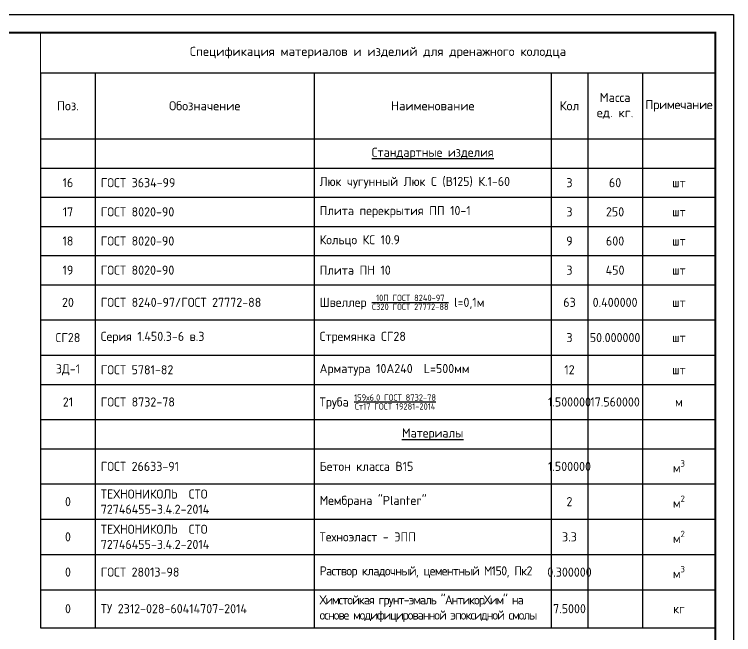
# Model space of a CAD drawing. Header units: metres. Extents: x 1563 to 4966, y -517 to 1463.
# Drawn here: x 1959.9 to 2157.1, y 427.1 to 597.2 of the extents above; entities that cross this region are included whole.
import ezdxf
from ezdxf.enums import TextEntityAlignment as Align

# ---------------------------------------------------------------- set-up
doc = ezdxf.new("R2010")
doc.units = ezdxf.units.M
doc.styles.add('-ISOCPEUR-', font='isocpeur.ttf')
doc.styles.get("Standard").update_dxf_attribs({"font": 'GOST Common.ttf'})

# ---------------------------------------------------------------- blocks, each defined once
blk = doc.blocks.new('*T135')
at = {"color": 0, "lineweight": -2, "transparency": 16777216}
for p, q in [((0, -11), (185, -11)), ((0, -11), (0, -163.25)), ((15, -11), (15, -106.17)), ((75, -11), (75, -37.17)), ((140, -11), (140, -37.17)), ((150, -11), (150, -45.17)), ((165, -11), (165, -37.17)), ((185, -11), (185, -37.17)), ((0, -29.17), (185, -29.17)), ((0, -37.17), (15, -37.17)), ((140, -37.17), (150, -37.17)), ((0, -45.17), (15, -45.17)), ((140, -45.17), (150, -45.17)), ((140, -45.17), (140, -96.5)), ((0, -53.17), (15, -53.17)), ((140, -53.17), (150, -53.17)), ((150, -53.17), (150, -96.5)), ((0, -61.17), (15, -61.17)), ((140, -61.17), (150, -61.17)), ((0, -69.17), (15, -69.17)), ((140, -69.17), (150, -69.17)), ((140, -78.83), (150, -78.83)), ((0, -88.5), (15, -88.5)), ((140, -88.5), (150, -88.5)), ((0, -96.5), (15, -96.5)), ((140, -96.5), (150, -96.5)), ((0, -106.17), (15, -106.17)), ((165, -106.17), (185, -106.17)), ((185, -106.17), (185, -163.25)), ((0, -114.17), (15, -114.17)), ((15, -114.17), (15, -163.25)), ((165, -114.17), (185, -114.17)), ((165, -114.17), (165, -123.83)), ((0, -123.83), (15, -123.83)), ((165, -123.83), (185, -123.83)), ((0, -133.5), (15, -133.5)), ((165, -133.5), (185, -133.5)), ((0, -143.17), (15, -143.17)), ((165, -143.17), (185, -143.17)), ((165, -143.17), (165, -163.25)), ((0, -152.83), (15, -152.83)), ((165, -152.83), (185, -152.83)), ((0, -163.25), (15, -163.25)), ((165, -163.25), (185, -163.25))]:
    blk.add_line(p, q, dxfattribs=at)
at = {"color": 0, "linetype": 'ByBlock', "lineweight": -2, "transparency": 16777216}
for p, q in [((15, -37.17), (140, -37.17)), ((75, -37.17), (75, -163.25)), ((140, -37.17), (140, -45.17)), ((150, -37.17), (185, -37.17)), ((165, -37.17), (165, -114.17)), ((185, -37.17), (185, -106.17)), ((15, -45.17), (140, -45.17)), ((150, -45.17), (185, -45.17)), ((150, -45.17), (150, -53.17)), ((15, -53.17), (140, -53.17)), ((150, -53.17), (185, -53.17)), ((15, -61.17), (140, -61.17)), ((150, -61.17), (185, -61.17)), ((15, -69.17), (140, -69.17)), ((150, -69.17), (185, -69.17)), ((0, -78.83), (140, -78.83)), ((150, -78.83), (185, -78.83)), ((15, -88.5), (140, -88.5)), ((150, -88.5), (185, -88.5)), ((15, -96.5), (140, -96.5)), ((140, -96.5), (140, -163.25)), ((150, -96.5), (185, -96.5)), ((150, -96.5), (150, -163.25)), ((15, -106.17), (165, -106.17)), ((15, -106.17), (15, -114.17)), ((15, -114.17), (165, -114.17)), ((15, -123.83), (165, -123.83)), ((165, -123.83), (165, -143.17)), ((15, -133.5), (165, -133.5)), ((15, -143.17), (165, -143.17)), ((15, -152.83), (165, -152.83)), ((15, -163.25), (165, -163.25))]:
    blk.add_line(p, q, dxfattribs=at)
at = {"layer": 'Defpoints', "color": 8, "linetype": 'ByBlock', "lineweight": 0, "transparency": 16777216}
for p, q in [((0, 0), (185, 0)), ((0, 0), (0, -11)), ((185, 0), (185, -11))]:
    blk.add_line(p, q, dxfattribs=at)
at = {"color": 0, "transparency": 16777216, "insert": (92.5, -5.5), "char_height": 2.5, "width": 182, "attachment_point": 5, "style": '-ISOCPEUR-'}
blk.add_mtext('Спецификация материалов и изделий для дренажного колодца', dxfattribs=at)
at = {"color": 7, "transparency": 16777216, "char_height": 2.5, "attachment_point": 5, "style": '-ISOCPEUR-'}
for s, insert, width in [('Масса ед. кг.', (157.5, -20.08), 13), ('Поз.', (7.5, -20.08), 12), ('Обозначение', (45, -20.08), 57), ('Наименование', (107.5, -20.08), 62), ('Кол', (145, -20.08), 8), ('{\\T0.95;Примечание}', (175, -20.08), 17)]:
    blk.add_mtext(s, dxfattribs=dict(at, insert=insert, width=width))
at = {"color": 7, "transparency": 16777216, "char_height": 2.5, "attachment_point": 5}
for s, insert, width in [('{\\LСтандартные изделия}', (107.5, -33.17), 65), ('\\A1;м{\\H0.7x;\\S3^ ;}', (175, -119), 20), ('\\A1;м{\\H0.7x;\\S2^ ;}', (175, -128.67), 20), ('\\A1;м{\\H0.7x;\\S2^ ;}', (175, -138.33), 20), ('\\A1;м{\\H0.7x;\\S3^ ;}', (175, -148), 20), ('кг', (175, -158.04), 20)]:
    blk.add_mtext(s, dxfattribs=dict(at, insert=insert, width=width))
at = {"color": 0, "transparency": 16777216, "char_height": 2.5}
for s, insert, width, attachment_point in [('Люк чугунный {\\C7;Люк С (В125) К.1-60}', (76.5, -41.17), 62, 4), ('16', (7.5, -41.17), 13, 5), ('ГОСТ 3634-99', (16.5, -41.17), 57, 4), ('3', (145, -41.17), 10, 5), ('60', (157.5, -41.17), 12, 5), ('шт', (175, -41.17), 17, 5), ('17', (7.5, -49.17), 13, 5), ('ГОСТ 8020-90', (16.5, -49.17), 57, 4), ('Плита перекрытия ПП 10-1', (76.5, -49.17), 62, 4), ('3', (145, -49.17), 10, 5), ('250', (157.5, -49.17), 12, 5), ('шт', (175, -49.17), 17, 5), ('18', (7.5, -57.17), 13, 5), ('ГОСТ 8020-90', (16.5, -57.17), 57, 4), ('Кольцо КС 10.9', (76.5, -57.17), 62, 4), ('9', (145, -57.17), 10, 5), ('600', (157.5, -57.17), 12, 5), ('шт', (175, -57.17), 17, 5), ('19', (7.5, -65.17), 13, 5), ('ГОСТ 8020-90', (16.5, -65.17), 57, 4), ('Плита ПН 10', (76.5, -65.17), 62, 4), ('3', (145, -65.17), 10, 5), ('450', (157.5, -65.17), 12, 5), ('шт', (175, -65.17), 17, 5), ('20', (7.5, -74), 13, 5), ('ГОСТ 8240-97/ГОСТ 27772-88', (16.5, -74), 57, 4), ('\\A1;Швеллер {\\H0.7x;\\S10П ГОСТ 8240-97/С320 ГОСТ 27772-88;\\H1.42857x; l=0,1м}', (76.5, -74), 62, 4), ('63', (145, -74), 10, 5), ('0.400000', (157.5, -74), 12, 5), ('шт', (175, -74), 17, 5), ('СГ28', (7.5, -83.67), 13, 5), ('Серия 1.450.3-6 в.3', (16.5, -83.67), 57, 4), ('Стремянка СГ28', (76.5, -83.67), 62, 4), ('3', (145, -83.67), 10, 5), ('50.000000', (157.5, -83.67), 12, 5), ('шт', (175, -83.67), 17, 5), ('ЗД-1', (7.5, -92.5), 13, 5), ('ГОСТ 5781-82', (16.5, -92.5), 57, 4), ('Арматура 10А240  L=500мм', (76.5, -92.5), 62, 4), ('12', (145, -92.5), 10, 5), ('шт', (175, -92.5), 17, 5), ('21', (7.5, -101.33), 13, 5), ('ГОСТ 8732-78', (16.5, -101.33), 57, 4), ('\\A1;Труба {\\H0.7x;\\S159х6,0 ГОСТ 8732-78/Ст17 ГОСТ 19281-2014;} ', (76.5, -101.33), 62, 4), ('1.500000', (145, -101.33), 7, 5), ('17.560000', (157.5, -101.33), 12, 5), ('м', (175, -101.33), 17, 5), ('{\\LМатериалы}', (107.5, -110.17), 62, 5), ('ГОСТ 26633-91', (16.5, -119), 57, 4), ('Бетон класса В15', (76.5, -119), 62, 4), ('1.500000', (145, -119), 7, 5), ('ТЕХНОНИКОЛЬ  СТО 72746455-3.4.2-2014 ', (16.5, -128.67), 57, 4), ('0', (7.5, -128.67), 12, 5), ('Мембрана "Planter"', (76.5, -128.67), 62, 4), ('2', (145, -128.67), 7, 5), ('ТЕХНОНИКОЛЬ  СТО 72746455-3.4.2-2014 ', (16.5, -138.33), 57, 4), ('0', (7.5, -138.33), 12, 5), ('Техноэласт - ЭПП', (76.5, -138.33), 62, 4), ('3.3', (145, -138.33), 7, 5), ('0', (7.5, -148), 12, 5), ('ГОСТ 28013-98', (16.5, -148), 57, 4), ('{\\T0.9;Раствор кладочный, цементный М150, Пк2}', (76.5, -148), 62, 4), ('0.300000', (145, -148), 7, 5), ('{\\T0.85;Химстойкая грунт-эмаль "АнтикорХим" на основе модифицированной эпоксидной смолы}', (76.5, -158.04), 62, 4), ('0', (7.5, -158.04), 12, 5), ('ТУ 2312-028-60414707-2014', (16.5, -158.04), 57, 4), ('7.5000', (145, -158.04), 7, 5)]:
    blk.add_mtext(s, dxfattribs=dict(at, insert=insert, width=width, attachment_point=attachment_point))
blk = doc.blocks.new('*U318')
blk.add_lwpolyline([(0, 123), (594, 123), (594, -297), (0, -297)], close=True)
at = {"const_width": 0.5}
blk.add_lwpolyline([(20, 118), (589, 118), (589, -292), (20, -292)], close=True, dxfattribs=at)
blk.add_attdef('РАЗРАБОТАЛ', text='', height=2.5).set_placement((424.5, -264.22), align=Align.MIDDLE_LEFT)
at = {"flags": 8}
for tag, height, p in [('ДАТА', 2.5, (464.07, -264.4)), ('ЛИСТ', 3, (560.39, -271.92)), ('ЛИСТОВ', 3, (577.89, -271.92)), ('ФОРМАТ', 3, (554.97, -294.75))]:
    blk.add_attdef(tag, text='', height=height, dxfattribs=at).set_placement(p, align=Align.MIDDLE_CENTER)
blk.add_attdef('ПРОВЕРИЛ', (424.75, -270.73), '', height=2.5)
at = {"lineweight": 30, "flags": 104}
for tag, p in [('ТЕПЛОВЫЕ_СЕТИ', (504, -269.5)), ('ИМЯ_ЧЕРТЕЖА', (504, -284.5))]:
    blk.add_attdef(tag, text='', height=3, dxfattribs=at).set_placement(p, align=Align.MIDDLE_CENTER)

msp = doc.modelspace()

# ---------------------------------------------------------------- block references
for name, p in [('*U318', (1563.118, 474.2397)), ('*T135', (1967.118, 592.2397))]:
    msp.add_blockref(name, p)

doc.saveas('drawing.dxf')
